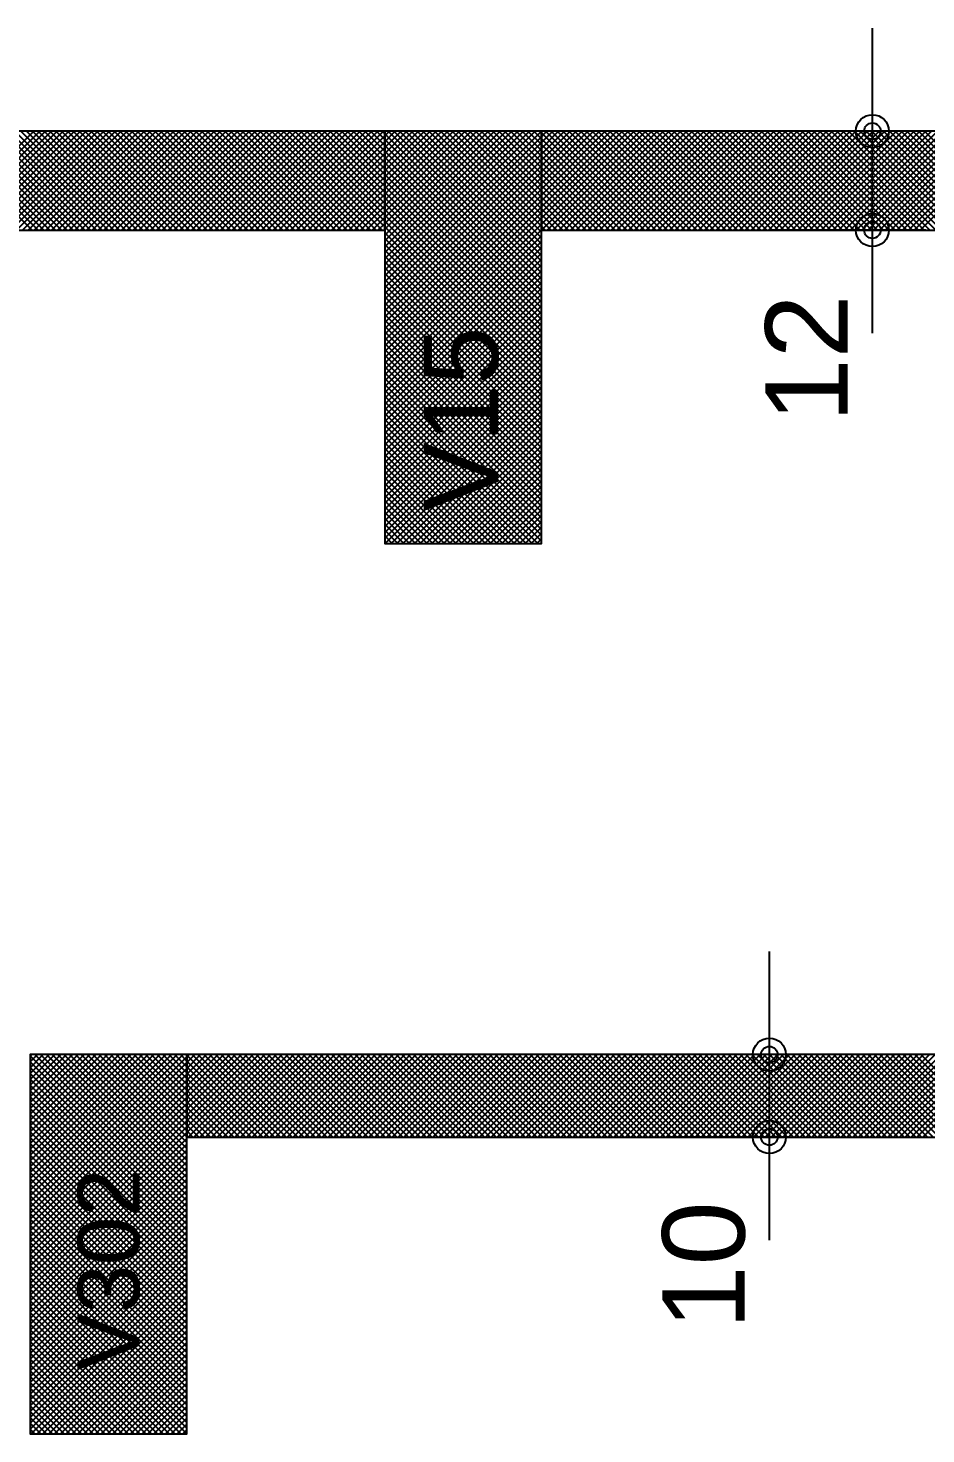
# Model space of a CAD drawing. Extents: x 0 to 119, y 0 to 84.
# Drawn here: x 50.744 to 52.922, y 29.043 to 32.453 of the extents above; entities that cross this region are included whole.
import ezdxf

# ---------------------------------------------------------------- set-up
doc = ezdxf.new("R2010")
doc.units = 0
doc.header["$MEASUREMENT"] = 0
doc.linetypes.add('ESTILO_TQS_0002', pattern=[0.4, 0.1, -0.3])
for name, color, linetype in [('29', 9, 'CONTINUOUS'), ('3', 7, 'CONTINUOUS'), ('32', 250, 'CONTINUOUS'), ('6', 178, 'CONTINUOUS')]:
    doc.layers.add(name, color=color, linetype=linetype)
doc.styles.add('TQS_ARIAL', font='arial.ttf')

msp = doc.modelspace()

# ---------------------------------------------------------------- linework, layer by layer
at = {"layer": '29', "color": 9, "linetype": 'Continuous'}
for p, q in [((50.51393, 32.203421), (50.75393, 31.963421)), ((50.517903, 31.963421), (50.757903, 32.203421)), ((50.528072, 32.203421), (50.768072, 31.963421)), ((50.532045, 31.963421), (50.772045, 32.203421)), ((50.542215, 32.203421), (50.782215, 31.963421)), ((50.546187, 31.963421), (50.786187, 32.203421)), ((50.556357, 32.203421), (50.796357, 31.963421)), ((50.560329, 31.963421), (50.800329, 32.203421)), ((50.570499, 32.203421), (50.810499, 31.963421)), ((50.574471, 31.963421), (50.814471, 32.203421)), ((50.584641, 32.203421), (50.824641, 31.963421)), ((50.588614, 31.963421), (50.828614, 32.203421)), ((50.598783, 32.203421), (50.838783, 31.963421)), ((50.602756, 31.963421), (50.842756, 32.203421)), ((50.612925, 32.203421), (50.852925, 31.963421)), ((50.616898, 31.963421), (50.856898, 32.203421)), ((50.627067, 32.203421), (50.867067, 31.963421)), ((50.63104, 31.963421), (50.87104, 32.203421)), ((50.64121, 32.203421), (50.88121, 31.963421)), ((50.645182, 31.963421), (50.885182, 32.203421)), ((50.655352, 32.203421), (50.895352, 31.963421)), ((50.659324, 31.963421), (50.899324, 32.203421)), ((50.669494, 32.203421), (50.909494, 31.963421)), ((50.673466, 31.963421), (50.913466, 32.203421)), ((50.683636, 32.203421), (50.923636, 31.963421)), ((50.687609, 31.963421), (50.927609, 32.203421)), ((50.697778, 32.203421), (50.937778, 31.963421)), ((50.701751, 31.963421), (50.941751, 32.203421)), ((50.71192, 32.203421), (50.95192, 31.963421)), ((50.715893, 31.963421), (50.955893, 32.203421)), ((50.726062, 32.203421), (50.966062, 31.963421)), ((50.730035, 31.963421), (50.970035, 32.203421)), ((50.740204, 32.203421), (50.980204, 31.963421)), ((50.744177, 31.963421), (50.984177, 32.203421)), ((50.754347, 32.203421), (50.994347, 31.963421)), ((50.758319, 31.963421), (50.998319, 32.203421)), ((50.768489, 32.203421), (51.008489, 31.963421)), ((50.772461, 31.963421), (51.012461, 32.203421)), ((50.782631, 32.203421), (51.022631, 31.963421)), ((50.786603, 31.963421), (51.026603, 32.203421)), ((50.796773, 32.203421), (51.036773, 31.963421)), ((50.800746, 31.963421), (51.040746, 32.203421)), ((50.810915, 32.203421), (51.050915, 31.963421)), ((50.814888, 31.963421), (51.054888, 32.203421)), ((50.825057, 32.203421), (51.065057, 31.963421)), ((50.82903, 31.963421), (51.06903, 32.203421)), ((50.839199, 32.203421), (51.079199, 31.963421)), ((50.843172, 31.963421), (51.083172, 32.203421)), ((50.853342, 32.203421), (51.093342, 31.963421)), ((50.857314, 31.963421), (51.097314, 32.203421)), ((50.867484, 32.203421), (51.107484, 31.963421)), ((50.871456, 31.963421), (51.111456, 32.203421)), ((50.881626, 32.203421), (51.121626, 31.963421)), ((50.885598, 31.963421), (51.125598, 32.203421)), ((50.895768, 32.203421), (51.135768, 31.963421)), ((50.898963, 31.963421), (51.139741, 32.203421)), ((50.90991, 32.203421), (51.14991, 31.963421)), ((50.913883, 31.963421), (51.153883, 32.203421)), ((50.924052, 32.203421), (51.164052, 31.963421)), ((50.928025, 31.963421), (51.168025, 32.203421)), ((50.938194, 32.203421), (51.178194, 31.963421)), ((50.942167, 31.963421), (51.182167, 32.203421)), ((50.952336, 32.203421), (51.192336, 31.963421)), ((50.956309, 31.963421), (51.196309, 32.203421)), ((50.966479, 32.203421), (51.206479, 31.963421)), ((50.970451, 31.963421), (51.210451, 32.203421)), ((50.980621, 32.203421), (51.220621, 31.963421)), ((50.984593, 31.963421), (51.224593, 32.203421)), ((50.994763, 32.203421), (51.234763, 31.963421)), ((50.998736, 31.963421), (51.238736, 32.203421)), ((51.008905, 32.203421), (51.248905, 31.963421)), ((51.012878, 31.963421), (51.252878, 32.203421)), ((51.023047, 32.203421), (51.263047, 31.963421)), ((51.02702, 31.963421), (51.26702, 32.203421)), ((51.037189, 32.203421), (51.277189, 31.963421)), ((51.041162, 31.963421), (51.281162, 32.203421)), ((51.051331, 32.203421), (51.291331, 31.963421)), ((51.055304, 31.963421), (51.295304, 32.203421)), ((51.065474, 32.203421), (51.305474, 31.963421)), ((51.069446, 31.963421), (51.309446, 32.203421)), ((51.079616, 32.203421), (51.319616, 31.963421)), ((51.083588, 31.963421), (51.323588, 32.203421)), ((51.093758, 32.203421), (51.333758, 31.963421)), ((51.09773, 31.963421), (51.33773, 32.203421)), ((51.1079, 32.203421), (51.3479, 31.963421)), ((51.111873, 31.963421), (51.351873, 32.203421)), ((51.122042, 32.203421), (51.362042, 31.963421)), ((51.126015, 31.963421), (51.366015, 32.203421)), ((51.136184, 32.203421), (51.376184, 31.963421)), ((51.140157, 31.963421), (51.380157, 32.203421)), ((51.150326, 32.203421), (51.390326, 31.963421)), ((51.154299, 31.963421), (51.394299, 32.203421)), ((51.164469, 32.203421), (51.404469, 31.963421)), ((51.168441, 31.963421), (51.408441, 32.203421)), ((51.178611, 32.203421), (51.418611, 31.963421)), ((51.182583, 31.963421), (51.422583, 32.203421)), ((51.192753, 32.203421), (51.432753, 31.963421)), ((51.196725, 31.963421), (51.436725, 32.203421)), ((51.206895, 32.203421), (51.446895, 31.963421)), ((51.210868, 31.963421), (51.450868, 32.203421)), ((51.221037, 32.203421), (51.461037, 31.963421)), ((51.22501, 31.963421), (51.46501, 32.203421)), ((51.235179, 32.203421), (51.475179, 31.963421)), ((51.239152, 31.963421), (51.479152, 32.203421)), ((51.249321, 32.203421), (51.489321, 31.963421)), ((51.253294, 31.963421), (51.493294, 32.203421)), ((51.263463, 32.203421), (51.503463, 31.963421)), ((51.267436, 31.963421), (51.507436, 32.203421)), ((51.277606, 32.203421), (51.517606, 31.963421)), ((51.281578, 31.963421), (51.521578, 32.203421)), ((51.291748, 32.203421), (51.531748, 31.963421)), ((51.29572, 31.963421), (51.53572, 32.203421)), ((51.30589, 32.203421), (51.54589, 31.963421)), ((51.309863, 31.963421), (51.549863, 32.203421)), ((51.320032, 32.203421), (51.560032, 31.963421)), ((51.324005, 31.963421), (51.564005, 32.203421)), ((51.334174, 32.203421), (51.574174, 31.963421)), ((51.338147, 31.963421), (51.578147, 32.203421)), ((51.348316, 32.203421), (51.588316, 31.963421)), ((51.352289, 31.963421), (51.592289, 32.203421)), ((51.362458, 32.203421), (51.602458, 31.963421)), ((51.366431, 31.963421), (51.606431, 32.203421)), ((51.376601, 32.203421), (51.608997, 31.971024)), ((51.380573, 31.963421), (51.608997, 32.191845)), ((51.390743, 32.203421), (51.608997, 31.985166)), ((51.404885, 32.203421), (51.608997, 31.999308)), ((51.419027, 32.203421), (51.608997, 32.01345)), ((51.433169, 32.203421), (51.608997, 32.027593)), ((51.447311, 32.203421), (51.608997, 32.041735)), ((51.461453, 32.203421), (51.608997, 32.055877)), ((51.475596, 32.203421), (51.608997, 32.070019)), ((51.489738, 32.203421), (51.608997, 32.084161)), ((51.50388, 32.203421), (51.608997, 32.098303)), ((51.518022, 32.203421), (51.608997, 32.112445)), ((51.532164, 32.203421), (51.608997, 32.126588)), ((51.546306, 32.203421), (51.608997, 32.14073)), ((51.560448, 32.203421), (51.608997, 32.154872)), ((51.57459, 32.203421), (51.608997, 32.169014)), ((51.588733, 32.203421), (51.608997, 32.183156)), ((51.602875, 32.203421), (51.608997, 32.197298)), ((51.608997, 31.82415), (51.988997, 32.203421)), ((51.608997, 31.838292), (51.974127, 32.203421)), ((51.608997, 31.852434), (51.959984, 32.203421)), ((51.608997, 31.866576), (51.945842, 32.203421)), ((51.608997, 31.880718), (51.9317, 32.203421)), ((51.608997, 31.89486), (51.917558, 32.203421)), ((51.608997, 31.909003), (51.903416, 32.203421)), ((51.608997, 31.923145), (51.889274, 32.203421)), ((51.608997, 31.937287), (51.875132, 32.203421)), ((51.608997, 31.951429), (51.860989, 32.203421)), ((51.608997, 31.965571), (51.846847, 32.203421)), ((51.608997, 31.979713), (51.832705, 32.203421)), ((51.608997, 31.993855), (51.818563, 32.203421)), ((51.608997, 32.007998), (51.804421, 32.203421)), ((51.608997, 32.02214), (51.790279, 32.203421)), ((51.608997, 32.036282), (51.776137, 32.203421)), ((51.608997, 32.050424), (51.762371, 32.203421)), ((51.608997, 32.064566), (51.747852, 32.203421)), ((51.608997, 32.078708), (51.73371, 32.203421)), ((51.608997, 32.09285), (51.719568, 32.203421)), ((51.608997, 32.106992), (51.705426, 32.203421)), ((51.608997, 32.121135), (51.691284, 32.203421)), ((51.608997, 32.135277), (51.677142, 32.203421)), ((51.608997, 32.149419), (51.663, 32.203421)), ((51.608997, 32.163561), (51.648857, 32.203421)), ((51.608997, 32.177703), (51.634715, 32.203421)), ((51.608997, 32.191845), (51.620573, 32.203421)), ((51.608997, 32.197298), (51.988997, 31.817298)), ((51.617017, 32.203421), (51.988997, 31.83144)), ((51.631159, 32.203421), (51.988997, 31.845582)), ((51.645301, 32.203421), (51.988997, 31.859725)), ((51.659443, 32.203421), (51.988997, 31.873867)), ((51.673585, 32.203421), (51.988997, 31.888009)), ((51.687728, 32.203421), (51.988997, 31.902151)), ((51.70187, 32.203421), (51.988997, 31.916293)), ((51.716012, 32.203421), (51.988997, 31.930435)), ((51.730154, 32.203421), (51.988997, 31.944577)), ((51.744296, 32.203421), (51.988997, 31.95872)), ((51.758438, 32.203421), (51.988997, 31.972862)), ((51.77258, 32.203421), (51.988997, 31.987004)), ((51.786722, 32.203421), (51.988997, 32.001146)), ((51.801749, 32.203421), (51.988997, 32.015288)), ((51.815007, 32.203421), (51.988997, 32.02943)), ((51.829149, 32.203421), (51.988997, 32.043572)), ((51.843291, 32.203421), (51.988997, 32.057715)), ((51.857433, 32.203421), (51.988997, 32.071857)), ((51.871575, 32.203421), (51.988997, 32.085999)), ((51.885717, 32.203421), (51.988997, 32.100141)), ((51.89986, 32.203421), (51.988997, 32.114283)), ((51.914002, 32.203421), (51.988997, 32.128425)), ((51.928144, 32.203421), (51.988997, 32.142567)), ((51.942286, 32.203421), (51.988997, 32.156709)), ((51.956428, 32.203421), (51.988997, 32.170852)), ((51.97057, 32.203421), (51.988997, 32.184994)), ((51.984712, 32.203421), (51.988997, 32.199136)), ((51.988997, 31.963421), (52.228685, 32.203421)), ((51.988997, 31.977876), (52.214543, 32.203421)), ((51.988997, 31.992018), (52.200401, 32.203421)), ((51.988997, 32.00616), (52.186259, 32.203421)), ((51.988997, 32.020302), (52.172116, 32.203421)), ((51.988997, 32.034444), (52.157974, 32.203421)), ((51.988997, 32.048586), (52.143832, 32.203421)), ((51.988997, 32.062728), (52.12969, 32.203421)), ((51.988997, 32.076871), (52.115548, 32.203421)), ((51.988997, 32.091013), (52.101406, 32.203421)), ((51.988997, 32.105155), (52.087264, 32.203421)), ((51.988997, 32.119297), (52.073122, 32.203421)), ((51.988997, 32.133439), (52.058979, 32.203421)), ((51.988997, 32.147581), (52.044837, 32.203421)), ((51.988997, 32.161723), (52.030695, 32.203421)), ((51.988997, 32.175865), (52.016553, 32.203421)), ((51.988997, 32.190008), (52.002411, 32.203421)), ((51.988997, 32.199136), (52.224712, 31.963421)), ((51.998855, 32.203421), (52.238855, 31.963421)), ((52.002827, 31.963421), (52.242827, 32.203421)), ((52.012997, 32.203421), (52.252997, 31.963421)), ((52.016969, 31.963421), (52.256969, 32.203421)), ((52.027139, 32.203421), (52.267139, 31.963421)), ((52.031111, 31.963421), (52.271111, 32.203421)), ((52.041281, 32.203421), (52.281281, 31.963421)), ((52.045254, 31.963421), (52.285254, 32.203421)), ((52.055423, 32.203421), (52.295423, 31.963421)), ((52.059396, 31.963421), (52.299396, 32.203421)), ((52.069565, 32.203421), (52.309565, 31.963421)), ((52.073538, 31.963421), (52.313538, 32.203421)), ((52.083707, 32.203421), (52.323707, 31.963421)), ((52.08768, 31.963421), (52.32768, 32.203421)), ((52.097849, 32.203421), (52.337849, 31.963421)), ((52.101822, 31.963421), (52.341822, 32.203421)), ((52.111992, 32.203421), (52.351992, 31.963421)), ((52.115964, 31.963421), (52.355964, 32.203421)), ((52.126134, 32.203421), (52.366134, 31.963421)), ((52.130106, 31.963421), (52.370106, 32.203421)), ((52.140276, 32.203421), (52.380276, 31.963421)), ((52.144249, 31.963421), (52.384249, 32.203421)), ((52.154418, 32.203421), (52.394418, 31.963421)), ((52.158391, 31.963421), (52.398391, 32.203421)), ((52.16856, 32.203421), (52.40856, 31.963421)), ((52.172533, 31.963421), (52.412533, 32.203421)), ((52.182702, 32.203421), (52.422702, 31.963421)), ((52.186675, 31.963421), (52.426675, 32.203421)), ((52.196844, 32.203421), (52.436844, 31.963421)), ((52.200817, 31.963421), (52.440817, 32.203421)), ((52.210987, 32.203421), (52.450987, 31.963421)), ((52.214959, 31.963421), (52.454959, 32.203421)), ((52.225129, 32.203421), (52.465129, 31.963421)), ((52.229101, 31.963421), (52.469101, 32.203421)), ((52.239271, 32.203421), (52.479271, 31.963421)), ((52.243243, 31.963421), (52.483243, 32.203421)), ((52.253413, 32.203421), (52.493413, 31.963421)), ((52.257386, 31.963421), (52.497386, 32.203421)), ((52.267555, 32.203421), (52.507555, 31.963421)), ((52.271528, 31.963421), (52.511528, 32.203421)), ((52.281697, 32.203421), (52.521697, 31.963421)), ((52.28567, 31.963421), (52.52567, 32.203421)), ((52.295839, 32.203421), (52.535839, 31.963421)), ((52.299812, 31.963421), (52.539812, 32.203421)), ((52.309982, 32.203421), (52.549982, 31.963421)), ((52.313954, 31.963421), (52.553954, 32.203421)), ((52.324124, 32.203421), (52.564124, 31.963421)), ((52.328096, 31.963421), (52.568096, 32.203421)), ((52.338266, 32.203421), (52.578266, 31.963421)), ((52.342238, 31.963421), (52.582238, 32.203421)), ((52.352408, 32.203421), (52.592408, 31.963421)), ((52.356381, 31.963421), (52.596381, 32.203421)), ((52.36655, 32.203421), (52.60655, 31.963421)), ((52.370523, 31.963421), (52.610523, 32.203421)), ((52.380692, 32.203421), (52.620692, 31.963421)), ((52.384665, 31.963421), (52.624665, 32.203421)), ((52.394834, 32.203421), (52.634834, 31.963421)), ((52.398807, 31.963421), (52.638807, 32.203421)), ((52.408976, 32.203421), (52.648976, 31.963421)), ((52.412949, 31.963421), (52.652949, 32.203421)), ((52.423119, 32.203421), (52.663119, 31.963421)), ((52.427091, 31.963421), (52.667091, 32.203421)), ((52.437261, 32.203421), (52.677261, 31.963421)), ((52.441233, 31.963421), (52.681233, 32.203421)), ((52.451403, 32.203421), (52.691403, 31.963421)), ((52.455375, 31.963421), (52.695375, 32.203421)), ((52.465545, 32.203421), (52.705545, 31.963421)), ((52.469518, 31.963421), (52.709518, 32.203421)), ((52.479687, 32.203421), (52.719687, 31.963421)), ((52.48366, 31.963421), (52.72366, 32.203421)), ((52.493829, 32.203421), (52.733829, 31.963421)), ((52.497802, 31.963421), (52.737802, 32.203421)), ((52.507971, 32.203421), (52.747971, 31.963421)), ((52.511944, 31.963421), (52.751944, 32.203421)), ((52.522114, 32.203421), (52.762114, 31.963421)), ((52.526086, 31.963421), (52.766086, 32.203421)), ((52.536256, 32.203421), (52.776256, 31.963421)), ((52.540228, 31.963421), (52.780228, 32.203421)), ((52.550398, 32.203421), (52.790398, 31.963421)), ((52.55437, 31.963421), (52.79437, 32.203421)), ((52.56454, 32.203421), (52.80454, 31.963421)), ((52.568513, 31.963421), (52.808513, 32.203421)), ((52.578682, 32.203421), (52.818682, 31.963421)), ((52.582655, 31.963421), (52.822655, 32.203421)), ((52.592824, 32.203421), (52.832824, 31.963421)), ((52.596797, 31.963421), (52.836797, 32.203421)), ((52.606966, 32.203421), (52.846966, 31.963421)), ((52.610939, 31.963421), (52.850939, 32.203421)), ((52.621108, 32.203421), (52.861108, 31.963421)), ((52.625081, 31.963421), (52.865081, 32.203421)), ((52.635251, 32.203421), (52.875251, 31.963421)), ((52.639223, 31.963421), (52.879223, 32.203421)), ((52.649393, 32.203421), (52.889393, 31.963421)), ((52.653365, 31.963421), (52.893365, 32.203421)), ((52.663535, 32.203421), (52.903535, 31.963421)), ((52.667508, 31.963421), (52.907508, 32.203421)), ((52.677677, 32.203421), (52.917677, 31.963421)), ((52.68165, 31.963421), (52.92165, 32.203421)), ((52.691819, 32.203421), (52.931819, 31.963421)), ((52.695792, 31.963421), (52.935792, 32.203421)), ((52.705961, 32.203421), (52.945961, 31.963421)), ((52.709934, 31.963421), (52.949934, 32.203421)), ((52.720103, 32.203421), (52.960103, 31.963421)), ((52.724076, 31.963421), (52.964076, 32.203421)), ((52.734246, 32.203421), (52.974246, 31.963421)), ((52.738218, 31.963421), (52.978218, 32.203421)), ((52.748388, 32.203421), (52.988388, 31.963421)), ((52.75236, 31.963421), (52.99236, 32.203421)), ((52.76253, 32.203421), (53.00253, 31.963421)), ((52.766502, 31.963421), (53.006502, 32.203421)), ((52.776672, 32.203421), (53.016672, 31.963421)), ((52.780645, 31.963421), (53.020645, 32.203421)), ((52.790814, 32.203421), (53.030814, 31.963421)), ((52.794787, 31.963421), (53.034787, 32.203421)), ((52.804956, 32.203421), (53.044956, 31.963421)), ((52.808929, 31.963421), (53.048929, 32.203421)), ((52.819098, 32.203421), (53.059098, 31.963421)), ((52.823071, 31.963421), (53.063071, 32.203421)), ((52.833241, 32.203421), (53.073241, 31.963421)), ((52.837213, 31.963421), (53.077213, 32.203421)), ((52.847383, 32.203421), (53.087383, 31.963421)), ((52.851355, 31.963421), (53.091355, 32.203421)), ((52.861525, 32.203421), (53.101525, 31.963421)), ((52.865497, 31.963421), (53.105497, 32.203421)), ((52.875667, 32.203421), (53.115667, 31.963421)), ((52.87964, 31.963421), (53.11964, 32.203421)), ((52.889809, 32.203421), (53.129809, 31.963421)), ((52.893782, 31.963421), (53.133782, 32.203421)), ((52.903951, 32.203421), (53.143951, 31.963421)), ((52.907924, 31.963421), (53.147924, 32.203421)), ((52.918093, 32.203421), (53.158093, 31.963421)), ((51.394715, 31.963421), (51.608997, 32.177703)), ((51.408857, 31.963421), (51.608997, 32.163561)), ((51.608997, 31.810008), (51.988997, 32.190008)), ((51.608997, 32.183156), (51.988997, 31.803156)), ((51.608997, 31.795865), (51.988997, 32.175865)), ((51.608997, 32.169014), (51.988997, 31.789014)), ((51.608997, 31.781723), (51.988997, 32.161723)), ((51.988997, 32.184994), (52.21057, 31.963421)), ((51.988997, 32.170852), (52.196428, 31.963421)), ((51.988997, 32.156709), (52.182286, 31.963421)), ((51.423, 31.963421), (51.608997, 32.149419)), ((51.437142, 31.963421), (51.608997, 32.135277)), ((51.608997, 32.154872), (51.988997, 31.774872)), ((51.608997, 31.767581), (51.988997, 32.147581)), ((51.608997, 32.14073), (51.988997, 31.76073)), ((51.608997, 31.753439), (51.988997, 32.133439)), ((51.608997, 32.126588), (51.988997, 31.746588)), ((51.988997, 32.142567), (52.168144, 31.963421)), ((51.988997, 32.128425), (52.154002, 31.963421)), ((51.451284, 31.963421), (51.608997, 32.121135)), ((51.465426, 31.963421), (51.608997, 32.106992)), ((51.479568, 31.963421), (51.608997, 32.09285)), ((51.608997, 31.739297), (51.988997, 32.119297)), ((51.608997, 32.112445), (51.988997, 31.732445)), ((51.608997, 31.725155), (51.988997, 32.105155)), ((51.608997, 32.098303), (51.988997, 31.718303)), ((51.608997, 31.710661), (51.988997, 32.091013)), ((51.988997, 32.114283), (52.13986, 31.963421)), ((51.988997, 32.100141), (52.125717, 31.963421)), ((51.49371, 31.963421), (51.608997, 32.078708)), ((51.507852, 31.963421), (51.608997, 32.064566)), ((51.608997, 32.084161), (51.988997, 31.704161)), ((51.608997, 31.696871), (51.988997, 32.076871)), ((51.608997, 32.070019), (51.988997, 31.690019)), ((51.608997, 31.682728), (51.988997, 32.062728)), ((51.608997, 32.055877), (51.988997, 31.675877)), ((51.988997, 32.085159), (52.111575, 31.963421)), ((51.988997, 32.071857), (52.097433, 31.963421)), ((51.988997, 32.057715), (52.083291, 31.963421)), ((51.521995, 31.963421), (51.608997, 32.050424)), ((51.536137, 31.963421), (51.608997, 32.036282)), ((51.550279, 31.963421), (51.608997, 32.02214)), ((51.608997, 31.668586), (51.988997, 32.048586)), ((51.608997, 32.041735), (51.988997, 31.661735)), ((51.608997, 31.654444), (51.988997, 32.034444)), ((51.608997, 32.027593), (51.988997, 31.647593)), ((51.608997, 31.640302), (51.988997, 32.020302)), ((51.988997, 32.043572), (52.069149, 31.963421)), ((51.988997, 32.02943), (52.055007, 31.963421)), ((51.564421, 31.963421), (51.608997, 32.007998)), ((51.578563, 31.963421), (51.608997, 31.993855)), ((51.608997, 32.01345), (51.988997, 31.63345)), ((51.608997, 31.62616), (51.988997, 32.00616)), ((51.608997, 31.999308), (51.988997, 31.619308)), ((51.608997, 31.612018), (51.988997, 31.992018)), ((51.988997, 32.015288), (52.040865, 31.963421)), ((51.988997, 32.001146), (52.026722, 31.963421)), ((51.988997, 31.987004), (52.01258, 31.963421)), ((51.592705, 31.963421), (51.608997, 31.979713)), ((51.606847, 31.963421), (51.608997, 31.965571)), ((51.608997, 31.985166), (51.988997, 31.605166)), ((51.608997, 31.597876), (51.988997, 31.977876)), ((51.608997, 31.971024), (51.988997, 31.591024)), ((51.608997, 31.583733), (51.988997, 31.963733)), ((51.608997, 31.956882), (51.988997, 31.576882)), ((51.988997, 31.972862), (51.998438, 31.963421)), ((51.608997, 31.569591), (51.988997, 31.949591)), ((51.608997, 31.94274), (51.988997, 31.56274)), ((51.608997, 31.555449), (51.988997, 31.935449)), ((51.608997, 31.928598), (51.988997, 31.548598)), ((51.608997, 31.541307), (51.988997, 31.921307)), ((51.608997, 31.914456), (51.988997, 31.534456)), ((51.608997, 31.527165), (51.988997, 31.907165)), ((51.608997, 31.900313), (51.988997, 31.520313)), ((51.608997, 31.513023), (51.988997, 31.893023)), ((51.608997, 31.886171), (51.988997, 31.506171)), ((51.608997, 31.498881), (51.988997, 31.878881)), ((51.608997, 31.872029), (51.988997, 31.492029)), ((51.608997, 31.484738), (51.988997, 31.864738)), ((51.608997, 31.857887), (51.988997, 31.477887)), ((51.608997, 31.470596), (51.988997, 31.850596)), ((51.608997, 31.843745), (51.988997, 31.463745)), ((51.608997, 31.456454), (51.988997, 31.836454)), ((51.608997, 31.829603), (51.988997, 31.449603)), ((51.608997, 31.442312), (51.988997, 31.822312)), ((51.608997, 31.815461), (51.988997, 31.435461)), ((51.608997, 31.42817), (51.988997, 31.80817)), ((51.608997, 31.801318), (51.988997, 31.421318)), ((51.608997, 31.414028), (51.988997, 31.794028)), ((51.608997, 31.787176), (51.988997, 31.407176)), ((51.608997, 31.399886), (51.988997, 31.779886)), ((51.608997, 31.773034), (51.988997, 31.393034)), ((51.608997, 31.385744), (51.988997, 31.765744)), ((51.608997, 31.758892), (51.988997, 31.378892)), ((51.608997, 31.371601), (51.988997, 31.751601)), ((51.608997, 31.74475), (51.988997, 31.36475)), ((51.608997, 31.357459), (51.988997, 31.737459)), ((51.608997, 31.730608), (51.988997, 31.350608)), ((51.608997, 31.343317), (51.988997, 31.723317)), ((51.608997, 31.716466), (51.988997, 31.336466)), ((51.608997, 31.329175), (51.988997, 31.709175)), ((51.608997, 31.702323), (51.988997, 31.322323)), ((51.608997, 31.315033), (51.988997, 31.695033)), ((51.608997, 31.688181), (51.988997, 31.308181)), ((51.608997, 31.300891), (51.988997, 31.680891)), ((51.608997, 31.674039), (51.988997, 31.294039)), ((51.608997, 31.286749), (51.988997, 31.666749)), ((51.608997, 31.659897), (51.988997, 31.279897)), ((51.608997, 31.272606), (51.988997, 31.652606)), ((51.608997, 31.645755), (51.988997, 31.265755)), ((51.608997, 31.258464), (51.988997, 31.638464)), ((51.608997, 31.631613), (51.988997, 31.251613)), ((51.608997, 31.244322), (51.988997, 31.624322)), ((51.608997, 31.617471), (51.988997, 31.237471)), ((51.608997, 31.23018), (51.988997, 31.61018)), ((51.608997, 31.603329), (51.988997, 31.223329)), ((51.608997, 31.216038), (51.988997, 31.596038)), ((51.608997, 31.589186), (51.988997, 31.209186)), ((51.610523, 31.203421), (51.988997, 31.581896)), ((51.608997, 31.575044), (51.980621, 31.203421)), ((51.608997, 31.560902), (51.966479, 31.203421)), ((51.608997, 31.54676), (51.952336, 31.203421)), ((51.624665, 31.203421), (51.988997, 31.567754)), ((51.638807, 31.203421), (51.988997, 31.553612)), ((51.608997, 31.532618), (51.938194, 31.203421)), ((51.608997, 31.518476), (51.924052, 31.203421)), ((51.652949, 31.203421), (51.988997, 31.539469)), ((51.667091, 31.203421), (51.988997, 31.525327)), ((51.681233, 31.203421), (51.988997, 31.511185)), ((51.608997, 31.504334), (51.90991, 31.203421)), ((51.608997, 31.490191), (51.895768, 31.203421)), ((51.608997, 31.476049), (51.881626, 31.203421)), ((51.695375, 31.203421), (51.988997, 31.497043)), ((51.709518, 31.203421), (51.988997, 31.482901)), ((51.608997, 31.461907), (51.867484, 31.203421)), ((51.608997, 31.447765), (51.853342, 31.203421)), ((51.72366, 31.203421), (51.988997, 31.468759)), ((51.737802, 31.203421), (51.988997, 31.454617)), ((51.751944, 31.203421), (51.988997, 31.440474)), ((51.608997, 31.433623), (51.839199, 31.203421)), ((51.608997, 31.419481), (51.825057, 31.203421)), ((51.766086, 31.203421), (51.988997, 31.426332)), ((51.780228, 31.203421), (51.988997, 31.41219)), ((51.608997, 31.405339), (51.810915, 31.203421)), ((51.608997, 31.391196), (51.796773, 31.203421)), ((51.608997, 31.377054), (51.782631, 31.203421)), ((51.79437, 31.203421), (51.988997, 31.398048)), ((51.808513, 31.203421), (51.988997, 31.383906)), ((51.608997, 31.362912), (51.768489, 31.203421)), ((51.608997, 31.34877), (51.754347, 31.203421)), ((51.822655, 31.203421), (51.988997, 31.369764)), ((51.836797, 31.203421), (51.988997, 31.355622)), ((51.850939, 31.203421), (51.988997, 31.341479)), ((51.608997, 31.334628), (51.740204, 31.203421)), ((51.608997, 31.320486), (51.726062, 31.203421)), ((51.608997, 31.306344), (51.71192, 31.203421)), ((51.865081, 31.203421), (51.988997, 31.327337)), ((51.879223, 31.203421), (51.988997, 31.313195)), ((51.608997, 31.292202), (51.697778, 31.203421)), ((51.608997, 31.278059), (51.683636, 31.203421)), ((51.893365, 31.203421), (51.988997, 31.299053)), ((51.907508, 31.203421), (51.988997, 31.284911)), ((51.92165, 31.203421), (51.988997, 31.270769)), ((51.608997, 31.263917), (51.669494, 31.203421)), ((51.608997, 31.249775), (51.655352, 31.203421)), ((51.608997, 31.235633), (51.64121, 31.203421)), ((51.935792, 31.203421), (51.988997, 31.256627)), ((51.94962, 31.203421), (51.988997, 31.242485)), ((51.608997, 31.221491), (51.627067, 31.203421)), ((51.608997, 31.207349), (51.612925, 31.203421)), ((51.964076, 31.203421), (51.988997, 31.228342)), ((51.978218, 31.203421), (51.988997, 31.2142)), ((50.748957, 29.592323), (51.120056, 29.963421)), ((50.748957, 29.606465), (51.105913, 29.963421)), ((50.748957, 29.620607), (51.091771, 29.963421)), ((50.748957, 29.634749), (51.078432, 29.963421)), ((50.748957, 29.648891), (51.063487, 29.963421)), ((50.748957, 29.663033), (51.049345, 29.963421)), ((50.748957, 29.677175), (51.035203, 29.963421)), ((50.748957, 29.691318), (51.021061, 29.963421)), ((50.748957, 29.70546), (51.006919, 29.963421)), ((50.748957, 29.719602), (50.992776, 29.963421)), ((50.748957, 29.733744), (50.978634, 29.963421)), ((50.748957, 29.747886), (50.964492, 29.963421)), ((50.748957, 29.762028), (50.95035, 29.963421)), ((50.748957, 29.77617), (50.936208, 29.963421)), ((50.748957, 29.790312), (50.922066, 29.963421)), ((50.748957, 29.804455), (50.907924, 29.963421)), ((50.748957, 29.818597), (50.893781, 29.963421)), ((50.748957, 29.832739), (50.879639, 29.963421)), ((50.748957, 29.846881), (50.865497, 29.963421)), ((50.748957, 29.861023), (50.851355, 29.963421)), ((50.748957, 29.875165), (50.837213, 29.963421)), ((50.748957, 29.889307), (50.823071, 29.963421)), ((50.748957, 29.90345), (50.808929, 29.963421)), ((50.748957, 29.917592), (50.794786, 29.963421)), ((50.748957, 29.931734), (50.780644, 29.963421)), ((50.748957, 29.945876), (50.766502, 29.963421)), ((50.748957, 29.960018), (50.75236, 29.963421)), ((50.748957, 29.960211), (51.128957, 29.580211)), ((50.748957, 29.57818), (51.128957, 29.95818)), ((50.748957, 29.946068), (51.128957, 29.566068)), ((50.748957, 29.564038), (51.128957, 29.944038)), ((50.759889, 29.963421), (51.128957, 29.594353)), ((50.774032, 29.963421), (51.128957, 29.608495)), ((50.788174, 29.963421), (51.128957, 29.622637)), ((50.802316, 29.963421), (51.128957, 29.636779)), ((50.816458, 29.963421), (51.128957, 29.650921)), ((50.8306, 29.963421), (51.128957, 29.665063)), ((50.844742, 29.963421), (51.128957, 29.679206)), ((50.858884, 29.963421), (51.128957, 29.693348)), ((50.873026, 29.963421), (51.128957, 29.70749)), ((50.887169, 29.963421), (51.128957, 29.721632)), ((50.901311, 29.963421), (51.128957, 29.735774)), ((50.915453, 29.963421), (51.128957, 29.749916)), ((50.929595, 29.963421), (51.128957, 29.764058)), ((50.943737, 29.963421), (51.128957, 29.7782)), ((50.957879, 29.963421), (51.128957, 29.792343)), ((50.972021, 29.963421), (51.128957, 29.806485)), ((50.986164, 29.963421), (51.128957, 29.820627)), ((51.000306, 29.963421), (51.128957, 29.834769)), ((51.014448, 29.963421), (51.128957, 29.848911)), ((51.02859, 29.963421), (51.128957, 29.863053)), ((51.042732, 29.963421), (51.128957, 29.877195)), ((51.056874, 29.963421), (51.128957, 29.891338)), ((51.071016, 29.963421), (51.128957, 29.90548)), ((51.085159, 29.963421), (51.128957, 29.919622)), ((51.099301, 29.963421), (51.128957, 29.933764)), ((51.113443, 29.963421), (51.128957, 29.947906)), ((51.127585, 29.963421), (51.128957, 29.962048)), ((51.128957, 29.774333), (51.318046, 29.963421)), ((51.128957, 29.788475), (51.303903, 29.963421)), ((51.128957, 29.802617), (51.289761, 29.963421)), ((51.128957, 29.816759), (51.275619, 29.963421)), ((51.128957, 29.830901), (51.261477, 29.963421)), ((51.128957, 29.845043), (51.247335, 29.963421)), ((51.128957, 29.859185), (51.233193, 29.963421)), ((51.128957, 29.873328), (51.219051, 29.963421)), ((51.128957, 29.88747), (51.204908, 29.963421)), ((51.128957, 29.901612), (51.190766, 29.963421)), ((51.128957, 29.915754), (51.176624, 29.963421)), ((51.128957, 29.929896), (51.162482, 29.963421)), ((51.128957, 29.944038), (51.14834, 29.963421)), ((51.128957, 29.95818), (51.134198, 29.963421)), ((51.128957, 29.962048), (51.327585, 29.763421)), ((51.128957, 29.947906), (51.313443, 29.763421)), ((51.132188, 29.763421), (51.332188, 29.963421)), ((51.141727, 29.963421), (51.341727, 29.763421)), ((51.14633, 29.763421), (51.34633, 29.963421)), ((51.155869, 29.963421), (51.355869, 29.763421)), ((51.160472, 29.763421), (51.360472, 29.963421)), ((51.170011, 29.963421), (51.370011, 29.763421)), ((51.174614, 29.763421), (51.374614, 29.963421)), ((51.184153, 29.963421), (51.384153, 29.763421)), ((51.188756, 29.763421), (51.388756, 29.963421)), ((51.198296, 29.963421), (51.398296, 29.763421)), ((51.202898, 29.763421), (51.402898, 29.963421)), ((51.212438, 29.963421), (51.412438, 29.763421)), ((51.21704, 29.763421), (51.41704, 29.963421)), ((51.22658, 29.963421), (51.42658, 29.763421)), ((51.231183, 29.763421), (51.431183, 29.963421)), ((51.240722, 29.963421), (51.440722, 29.763421)), ((51.245325, 29.763421), (51.445325, 29.963421)), ((51.254864, 29.963421), (51.454864, 29.763421)), ((51.259467, 29.763421), (51.459467, 29.963421)), ((51.269006, 29.963421), (51.469006, 29.763421)), ((51.273609, 29.763421), (51.473609, 29.963421)), ((51.283148, 29.963421), (51.483148, 29.763421)), ((51.287751, 29.763421), (51.487751, 29.963421)), ((51.297291, 29.963421), (51.497291, 29.763421)), ((51.301893, 29.763421), (51.501893, 29.963421)), ((51.311433, 29.963421), (51.511433, 29.763421)), ((51.316035, 29.763421), (51.516035, 29.963421)), ((51.325575, 29.963421), (51.525575, 29.763421)), ((51.330178, 29.763421), (51.530178, 29.963421)), ((51.339717, 29.963421), (51.539717, 29.763421)), ((51.34432, 29.763421), (51.54432, 29.963421)), ((51.353859, 29.963421), (51.553859, 29.763421)), ((51.358462, 29.763421), (51.558462, 29.963421)), ((51.368001, 29.963421), (51.568001, 29.763421)), ((51.372604, 29.763421), (51.572604, 29.963421)), ((51.382143, 29.963421), (51.582143, 29.763421)), ((51.386746, 29.763421), (51.586746, 29.963421)), ((51.396286, 29.963421), (51.596286, 29.763421)), ((51.400888, 29.763421), (51.600888, 29.963421)), ((51.410428, 29.963421), (51.610428, 29.763421)), ((51.41503, 29.763421), (51.61503, 29.963421)), ((51.42457, 29.963421), (51.62457, 29.763421)), ((51.429173, 29.763421), (51.629173, 29.963421)), ((51.438712, 29.963421), (51.638712, 29.763421)), ((51.443315, 29.763421), (51.643315, 29.963421)), ((51.452854, 29.963421), (51.652854, 29.763421)), ((51.457457, 29.763421), (51.657457, 29.963421)), ((51.466996, 29.963421), (51.666996, 29.763421)), ((51.471599, 29.763421), (51.671599, 29.963421)), ((51.481138, 29.963421), (51.681138, 29.763421)), ((51.485741, 29.763421), (51.685741, 29.963421)), ((51.49528, 29.963421), (51.69528, 29.763421)), ((51.499883, 29.763421), (51.699883, 29.963421)), ((51.509423, 29.963421), (51.709423, 29.763421)), ((51.514025, 29.763421), (51.714025, 29.963421)), ((51.523565, 29.963421), (51.723565, 29.763421)), ((51.528167, 29.763421), (51.728167, 29.963421)), ((51.537707, 29.963421), (51.737707, 29.763421)), ((51.54231, 29.763421), (51.74231, 29.963421)), ((51.551849, 29.963421), (51.751849, 29.763421)), ((51.556452, 29.763421), (51.756452, 29.963421)), ((51.565991, 29.963421), (51.765991, 29.763421)), ((51.570594, 29.763421), (51.770594, 29.963421)), ((51.580133, 29.963421), (51.780133, 29.763421)), ((51.584736, 29.763421), (51.784736, 29.963421)), ((51.594275, 29.963421), (51.794275, 29.763421)), ((51.598878, 29.763421), (51.798878, 29.963421)), ((51.608418, 29.963421), (51.808418, 29.763421)), ((51.61302, 29.763421), (51.81302, 29.963421)), ((51.62256, 29.963421), (51.82256, 29.763421)), ((51.627162, 29.763421), (51.827162, 29.963421)), ((51.636702, 29.963421), (51.836702, 29.763421)), ((51.641305, 29.763421), (51.841305, 29.963421)), ((51.650844, 29.963421), (51.850844, 29.763421)), ((51.655447, 29.763421), (51.855447, 29.963421)), ((51.664986, 29.963421), (51.864986, 29.763421)), ((51.669589, 29.763421), (51.869589, 29.963421)), ((51.679128, 29.963421), (51.879128, 29.763421)), ((51.683731, 29.763421), (51.883731, 29.963421)), ((51.69327, 29.963421), (51.89327, 29.763421)), ((51.697873, 29.763421), (51.897873, 29.963421)), ((51.707413, 29.963421), (51.907413, 29.763421)), ((51.712015, 29.763421), (51.912015, 29.963421)), ((51.721555, 29.963421), (51.921555, 29.763421)), ((51.726157, 29.763421), (51.926157, 29.963421)), ((51.735697, 29.963421), (51.935697, 29.763421)), ((51.740299, 29.763421), (51.940299, 29.963421)), ((51.749839, 29.963421), (51.949839, 29.763421)), ((51.754442, 29.763421), (51.954442, 29.963421)), ((51.763981, 29.963421), (51.963981, 29.763421)), ((51.768584, 29.763421), (51.968584, 29.963421)), ((51.778123, 29.963421), (51.978123, 29.763421)), ((51.782726, 29.763421), (51.982726, 29.963421)), ((51.792265, 29.963421), (51.992265, 29.763421)), ((51.796868, 29.763421), (51.996868, 29.963421)), ((51.806407, 29.963421), (52.006407, 29.763421)), ((51.81101, 29.763421), (52.01101, 29.963421)), ((51.82055, 29.963421), (52.02055, 29.763421)), ((51.825152, 29.763421), (52.025152, 29.963421)), ((51.834692, 29.963421), (52.034692, 29.763421)), ((51.839294, 29.763421), (52.039294, 29.963421)), ((51.848834, 29.963421), (52.048834, 29.763421)), ((51.853437, 29.763421), (52.053437, 29.963421)), ((51.862976, 29.963421), (52.062976, 29.763421)), ((51.867579, 29.763421), (52.067579, 29.963421)), ((51.877118, 29.963421), (52.077118, 29.763421)), ((51.881721, 29.763421), (52.081721, 29.963421)), ((51.89126, 29.963421), (52.09126, 29.763421)), ((51.895863, 29.763421), (52.095863, 29.963421)), ((51.905402, 29.963421), (52.105402, 29.763421)), ((51.910005, 29.763421), (52.110005, 29.963421)), ((51.919545, 29.963421), (52.119545, 29.763421)), ((51.924147, 29.763421), (52.124147, 29.963421)), ((51.933687, 29.963421), (52.133687, 29.763421)), ((51.938289, 29.763421), (52.138289, 29.963421)), ((51.947829, 29.963421), (52.147829, 29.763421)), ((51.952432, 29.763421), (52.152432, 29.963421)), ((51.961971, 29.963421), (52.161971, 29.763421)), ((51.966574, 29.763421), (52.166574, 29.963421)), ((51.976113, 29.963421), (52.176113, 29.763421)), ((51.980716, 29.763421), (52.180716, 29.963421)), ((51.990255, 29.963421), (52.190255, 29.763421)), ((51.994858, 29.763421), (52.194858, 29.963421)), ((52.004397, 29.963421), (52.204397, 29.763421)), ((52.009, 29.763421), (52.209, 29.963421)), ((52.018539, 29.963421), (52.218539, 29.763421)), ((52.023142, 29.763421), (52.223142, 29.963421)), ((52.032682, 29.963421), (52.232682, 29.763421)), ((52.037284, 29.763421), (52.237284, 29.963421)), ((52.046824, 29.963421), (52.246824, 29.763421)), ((52.051426, 29.763421), (52.251426, 29.963421)), ((52.060966, 29.963421), (52.260966, 29.763421)), ((52.065569, 29.763421), (52.265569, 29.963421)), ((52.075108, 29.963421), (52.275108, 29.763421)), ((52.079711, 29.763421), (52.279711, 29.963421)), ((52.08925, 29.963421), (52.28925, 29.763421)), ((52.093853, 29.763421), (52.293853, 29.963421)), ((52.103392, 29.963421), (52.303392, 29.763421)), ((52.107995, 29.763421), (52.307995, 29.963421)), ((52.117534, 29.963421), (52.317534, 29.763421)), ((52.122137, 29.763421), (52.322137, 29.963421)), ((52.131677, 29.963421), (52.331677, 29.763421)), ((52.136279, 29.763421), (52.336279, 29.963421)), ((52.145819, 29.963421), (52.345819, 29.763421)), ((52.150421, 29.763421), (52.350421, 29.963421)), ((52.159961, 29.963421), (52.359961, 29.763421)), ((52.164564, 29.763421), (52.364564, 29.963421)), ((52.174103, 29.963421), (52.374103, 29.763421)), ((52.178706, 29.763421), (52.378706, 29.963421)), ((52.188245, 29.963421), (52.388245, 29.763421)), ((52.192848, 29.763421), (52.392848, 29.963421)), ((52.202387, 29.963421), (52.402387, 29.763421)), ((52.20699, 29.763421), (52.40699, 29.963421)), ((52.216529, 29.963421), (52.416529, 29.763421)), ((52.221132, 29.763421), (52.421132, 29.963421)), ((52.230672, 29.963421), (52.430672, 29.763421)), ((52.235274, 29.763421), (52.435274, 29.963421)), ((52.244814, 29.963421), (52.444814, 29.763421)), ((52.249416, 29.763421), (52.449416, 29.963421)), ((52.258956, 29.963421), (52.458956, 29.763421)), ((52.263559, 29.763421), (52.463559, 29.963421)), ((52.273098, 29.963421), (52.473098, 29.763421)), ((52.277701, 29.763421), (52.477701, 29.963421)), ((52.28724, 29.963421), (52.48724, 29.763421)), ((52.291843, 29.763421), (52.491843, 29.963421)), ((52.301382, 29.963421), (52.501382, 29.763421)), ((52.305985, 29.763421), (52.505985, 29.963421)), ((52.315524, 29.963421), (52.515524, 29.763421)), ((52.320127, 29.763421), (52.520127, 29.963421)), ((52.329666, 29.963421), (52.529666, 29.763421)), ((52.334269, 29.763421), (52.534269, 29.963421)), ((52.343809, 29.963421), (52.543809, 29.763421)), ((52.348411, 29.763421), (52.548411, 29.963421)), ((52.357951, 29.963421), (52.557951, 29.763421)), ((52.362553, 29.763421), (52.562553, 29.963421)), ((52.372093, 29.963421), (52.572093, 29.763421)), ((52.376696, 29.763421), (52.576696, 29.963421)), ((52.386235, 29.963421), (52.586235, 29.763421)), ((52.390838, 29.763421), (52.590838, 29.963421)), ((52.400377, 29.963421), (52.600377, 29.763421)), ((52.40498, 29.763421), (52.60498, 29.963421)), ((52.414519, 29.963421), (52.614519, 29.763421)), ((52.419122, 29.763421), (52.619122, 29.963421)), ((52.428661, 29.963421), (52.628661, 29.763421)), ((52.433264, 29.763421), (52.633264, 29.963421)), ((52.442804, 29.963421), (52.642804, 29.763421)), ((52.447406, 29.763421), (52.647406, 29.963421)), ((52.456946, 29.963421), (52.656946, 29.763421)), ((52.461548, 29.763421), (52.661548, 29.963421)), ((52.471088, 29.963421), (52.671088, 29.763421)), ((52.475691, 29.763421), (52.675691, 29.963421)), ((52.48523, 29.963421), (52.68523, 29.763421)), ((52.489833, 29.763421), (52.689833, 29.963421)), ((52.499372, 29.963421), (52.699372, 29.763421)), ((52.503975, 29.763421), (52.703975, 29.963421)), ((52.513514, 29.963421), (52.713514, 29.763421)), ((52.518117, 29.763421), (52.718117, 29.963421)), ((52.527656, 29.963421), (52.727656, 29.763421)), ((52.532259, 29.763421), (52.732259, 29.963421)), ((52.542228, 29.963421), (52.741799, 29.763421)), ((52.546401, 29.763421), (52.746401, 29.963421)), ((52.555941, 29.963421), (52.755941, 29.763421)), ((52.560543, 29.763421), (52.760543, 29.963421)), ((52.570083, 29.963421), (52.770083, 29.763421)), ((52.574685, 29.763421), (52.774685, 29.963421)), ((52.584225, 29.963421), (52.784225, 29.763421)), ((52.588828, 29.763421), (52.788828, 29.963421)), ((52.598367, 29.963421), (52.798367, 29.763421)), ((52.60297, 29.763421), (52.80297, 29.963421)), ((52.612509, 29.963421), (52.812509, 29.763421)), ((52.617112, 29.763421), (52.817112, 29.963421)), ((52.626651, 29.963421), (52.826651, 29.763421)), ((52.631254, 29.763421), (52.831254, 29.963421)), ((52.640793, 29.963421), (52.840793, 29.763421)), ((52.645396, 29.763421), (52.845396, 29.963421)), ((52.654936, 29.963421), (52.854936, 29.763421)), ((52.659538, 29.763421), (52.859538, 29.963421)), ((52.669078, 29.963421), (52.869078, 29.763421)), ((52.67368, 29.763421), (52.87368, 29.963421)), ((52.68322, 29.963421), (52.88322, 29.763421)), ((52.687823, 29.763421), (52.887823, 29.963421)), ((52.697362, 29.963421), (52.897362, 29.763421)), ((52.701965, 29.763421), (52.901965, 29.963421)), ((52.711504, 29.963421), (52.911504, 29.763421)), ((52.716107, 29.763421), (52.916107, 29.963421)), ((52.725646, 29.963421), (52.925646, 29.763421)), ((52.730249, 29.763421), (52.930249, 29.963421)), ((52.739788, 29.963421), (52.939788, 29.763421)), ((52.744391, 29.763421), (52.944391, 29.963421)), ((52.753931, 29.963421), (52.953931, 29.763421)), ((52.758533, 29.763421), (52.958533, 29.963421)), ((52.768073, 29.963421), (52.968073, 29.763421)), ((52.772675, 29.763421), (52.972675, 29.963421)), ((52.782215, 29.963421), (52.982215, 29.763421)), ((52.786818, 29.763421), (52.986818, 29.963421)), ((52.796357, 29.963421), (52.996357, 29.763421)), ((52.80096, 29.763421), (53.00096, 29.963421)), ((52.810499, 29.963421), (53.010499, 29.763421)), ((52.815102, 29.763421), (53.015102, 29.963421)), ((52.824641, 29.963421), (53.024641, 29.763421)), ((52.829244, 29.763421), (53.029244, 29.963421)), ((52.838783, 29.963421), (53.038783, 29.763421)), ((52.843386, 29.763421), (53.043386, 29.963421)), ((52.852925, 29.963421), (53.052925, 29.763421)), ((52.857528, 29.763421), (53.057528, 29.963421)), ((52.867068, 29.963421), (53.067068, 29.763421)), ((52.87167, 29.763421), (53.07167, 29.963421)), ((52.88121, 29.963421), (53.08121, 29.763421)), ((52.885812, 29.763421), (53.085812, 29.963421)), ((52.895352, 29.963421), (53.095352, 29.763421)), ((52.899955, 29.763421), (53.099955, 29.963421)), ((52.909494, 29.963421), (53.109494, 29.763421)), ((52.914097, 29.763421), (53.114097, 29.963421)), ((50.748957, 29.931926), (51.128957, 29.551926)), ((50.748957, 29.549896), (51.128957, 29.929896)), ((50.748957, 29.917784), (51.128957, 29.537784)), ((50.748957, 29.535754), (51.128957, 29.915754)), ((51.128957, 29.933764), (51.299301, 29.763421)), ((51.128957, 29.919622), (51.285159, 29.763421)), ((50.748957, 29.903642), (51.128957, 29.523642)), ((50.748957, 29.521612), (51.128957, 29.901612)), ((50.748957, 29.8895), (51.128957, 29.5095)), ((50.748957, 29.50747), (51.128957, 29.88747)), ((50.748957, 29.875358), (51.128957, 29.495358)), ((50.748957, 29.493328), (51.128957, 29.873328)), ((51.128957, 29.90548), (51.271016, 29.763421)), ((51.128957, 29.891338), (51.256874, 29.763421)), ((51.128957, 29.877195), (51.242732, 29.763421)), ((50.748957, 29.861216), (51.128957, 29.481216)), ((50.748957, 29.479185), (51.128957, 29.859185)), ((50.748957, 29.847073), (51.128957, 29.467073)), ((50.748957, 29.465043), (51.128957, 29.845043)), ((51.128957, 29.863053), (51.22859, 29.763421)), ((51.128957, 29.848911), (51.214448, 29.763421)), ((50.748957, 29.832931), (51.128957, 29.452931)), ((50.748957, 29.450901), (51.128957, 29.830901)), ((50.748957, 29.818789), (51.128957, 29.438789)), ((50.748957, 29.436759), (51.128957, 29.816759)), ((50.748957, 29.804647), (51.128957, 29.424647)), ((51.128957, 29.834769), (51.200306, 29.763421)), ((51.128957, 29.820627), (51.186164, 29.763421)), ((51.128957, 29.806485), (51.172021, 29.763421)), ((50.748957, 29.422617), (51.128957, 29.802617)), ((50.748957, 29.790505), (51.128957, 29.410505)), ((50.748957, 29.408475), (51.128957, 29.788475)), ((50.748957, 29.776363), (51.128957, 29.396363)), ((50.748957, 29.394333), (51.128957, 29.774333)), ((51.128957, 29.792343), (51.157879, 29.763421)), ((51.128957, 29.7782), (51.143737, 29.763421)), ((50.748957, 29.762221), (51.128957, 29.382221)), ((50.748957, 29.380191), (51.128957, 29.760191)), ((50.748957, 29.748079), (51.128957, 29.368079)), ((50.748957, 29.366048), (51.128957, 29.746048)), ((50.748957, 29.733936), (51.128957, 29.353936)), ((50.748957, 29.351906), (51.128957, 29.731906)), ((50.748957, 29.719794), (51.128957, 29.339794)), ((50.748957, 29.337764), (51.128957, 29.717764)), ((50.748957, 29.705652), (51.128957, 29.325652)), ((50.748957, 29.323622), (51.128957, 29.703622)), ((50.748957, 29.69151), (51.128957, 29.31151)), ((50.748957, 29.30948), (51.128957, 29.68948)), ((50.748957, 29.677368), (51.128957, 29.297368)), ((50.748957, 29.295338), (51.128957, 29.675338)), ((50.748957, 29.663226), (51.128957, 29.283226)), ((50.748957, 29.281196), (51.128957, 29.661196)), ((50.748957, 29.649084), (51.128957, 29.269084)), ((50.748957, 29.267053), (51.128957, 29.647053)), ((50.748957, 29.634941), (51.128957, 29.254941)), ((50.748957, 29.252911), (51.128957, 29.632911)), ((50.748957, 29.620799), (51.128957, 29.240799)), ((50.748957, 29.238769), (51.128957, 29.618769)), ((50.748957, 29.606657), (51.128957, 29.226657)), ((50.748957, 29.224627), (51.128957, 29.604627)), ((50.748957, 29.592515), (51.128957, 29.212515)), ((50.748957, 29.210485), (51.128957, 29.590485)), ((50.748957, 29.578373), (51.128957, 29.198373)), ((50.748957, 29.196343), (51.128957, 29.576343)), ((50.748957, 29.564231), (51.128957, 29.184231)), ((50.748957, 29.182201), (51.128957, 29.562201)), ((50.748957, 29.550089), (51.128957, 29.170089)), ((50.748957, 29.168058), (51.128957, 29.548058)), ((50.748957, 29.535946), (51.128957, 29.155946)), ((50.748957, 29.153916), (51.128957, 29.533916)), ((50.748957, 29.521804), (51.128957, 29.141804)), ((50.748957, 29.139774), (51.128957, 29.519774)), ((50.748957, 29.507662), (51.128957, 29.127662)), ((50.748957, 29.125632), (51.128957, 29.505632)), ((50.748957, 29.49352), (51.128957, 29.11352)), ((50.748957, 29.11149), (51.128957, 29.49149)), ((50.748957, 29.479378), (51.128957, 29.099378)), ((50.748957, 29.097348), (51.128957, 29.477348)), ((50.748957, 29.465236), (51.128957, 29.085236)), ((50.748957, 29.083206), (51.128957, 29.463206)), ((50.748957, 29.451094), (51.128957, 29.071094)), ((50.748957, 29.069064), (51.128957, 29.449064)), ((50.748957, 29.436952), (51.128957, 29.056952)), ((50.748957, 29.054921), (51.128957, 29.434921)), ((50.748957, 29.422809), (51.128957, 29.043421)), ((50.748957, 29.408667), (51.114204, 29.043421)), ((50.748957, 29.394525), (51.100062, 29.043421)), ((50.751599, 29.043421), (51.128957, 29.420779)), ((50.765741, 29.043421), (51.128957, 29.406637)), ((50.748957, 29.380383), (51.08592, 29.043421)), ((50.748957, 29.366241), (51.071778, 29.043421)), ((50.779883, 29.043421), (51.128957, 29.392495)), ((50.794025, 29.043421), (51.128957, 29.378353)), ((50.808167, 29.043421), (51.128957, 29.364211)), ((50.748957, 29.352099), (51.057635, 29.043421)), ((50.748957, 29.337957), (51.043493, 29.043421)), ((50.82231, 29.043421), (51.128957, 29.350069)), ((50.836452, 29.043421), (51.128957, 29.335926)), ((50.748957, 29.323814), (51.029351, 29.043421)), ((50.748957, 29.309672), (51.015209, 29.043421)), ((50.748957, 29.29553), (51.001067, 29.043421)), ((50.850594, 29.043421), (51.128957, 29.321784)), ((50.864736, 29.043421), (51.128957, 29.307642)), ((50.878878, 29.043421), (51.128957, 29.2935)), ((50.748957, 29.281388), (50.986925, 29.043421)), ((50.748957, 29.267246), (50.972783, 29.043421)), ((50.89302, 29.043421), (51.128957, 29.279358)), ((50.907162, 29.043421), (51.128957, 29.265216)), ((50.748957, 29.253104), (50.95864, 29.043421)), ((50.748957, 29.238962), (50.944498, 29.043421)), ((50.748957, 29.22482), (50.930356, 29.043421)), ((50.921305, 29.043421), (51.128957, 29.251074)), ((50.936206, 29.043421), (51.128957, 29.236932)), ((50.748957, 29.210677), (50.916214, 29.043421)), ((50.748957, 29.196535), (50.902072, 29.043421)), ((50.949589, 29.043421), (51.128957, 29.222789)), ((50.963731, 29.043421), (51.128957, 29.208647)), ((50.977873, 29.043421), (51.128957, 29.194505)), ((50.748957, 29.182393), (50.88793, 29.043421)), ((50.748957, 29.168251), (50.873788, 29.043421)), ((50.992015, 29.043421), (51.128957, 29.180363)), ((51.006157, 29.043421), (51.128957, 29.166221)), ((50.748957, 29.154109), (50.859646, 29.043421)), ((50.748957, 29.139967), (50.845503, 29.043421)), ((50.748957, 29.125825), (50.831361, 29.043421)), ((51.020299, 29.043421), (51.128957, 29.152079)), ((51.034442, 29.043421), (51.128957, 29.137937)), ((51.048584, 29.043421), (51.128957, 29.123794)), ((50.748957, 29.111682), (50.817219, 29.043421)), ((50.748957, 29.09754), (50.803077, 29.043421)), ((51.062726, 29.043421), (51.128957, 29.109652)), ((51.076868, 29.043421), (51.128957, 29.09551)), ((50.748957, 29.083398), (50.788935, 29.043421)), ((50.748957, 29.069256), (50.774793, 29.043421)), ((50.748957, 29.055114), (50.760651, 29.043421)), ((51.09101, 29.043421), (51.128957, 29.081368)), ((51.105152, 29.043421), (51.128957, 29.067226)), ((51.119294, 29.043421), (51.128957, 29.053084))]:
    msp.add_line(p, q, dxfattribs=at)
for points in [[(49.100125, 32.203421), (49.100125, 32.192252), (49.100125, 32.183359), (49.100125, 32.15262), (49.100125, 32.134965), (49.100125, 32.047442), (49.100125, 31.997175), (49.100125, 31.963421), (49.413313, 31.963421), (49.662691, 31.963421), (50.898963, 31.963421), (51.608997, 31.963421), (51.608997, 32.081683), (51.608997, 32.114096), (51.608997, 32.203421), (49.444684, 32.203421), (49.100125, 32.203421)], [(51.608997, 31.710661), (51.608997, 31.607036), (51.608997, 31.203421), (51.762371, 31.203421), (51.94962, 31.203421), (51.988997, 31.203421), (51.988997, 31.696181), (51.988997, 31.799806), (51.988997, 32.203421), (51.801749, 32.203421), (51.762371, 32.203421), (51.608997, 32.203421), (51.608997, 31.710661)], [(51.988997, 32.085159), (51.988997, 32.060289), (51.988997, 31.963421), (52.792176, 31.963421), (53.171581, 31.963421), (53.251368, 31.963421), (53.901878, 31.963421), (54.038676, 31.963421), (54.079092, 31.963421), (54.079092, 32.081683), (54.079092, 32.106553), (54.079092, 32.203421), (54.038676, 32.203421), (53.388167, 32.203421), (53.251368, 32.203421), (52.871963, 32.203421), (52.792176, 32.203421), (51.988997, 32.203421), (51.988997, 32.085159)], [(50.891183, 29.963421), (50.748957, 29.963421), (50.748957, 29.667765), (50.748957, 29.443198), (50.748957, 29.043421), (50.936206, 29.043421), (51.078432, 29.043421), (51.128957, 29.043421), (51.128957, 29.659077), (51.128957, 29.883643), (51.128957, 29.963421), (51.078432, 29.963421), (50.891183, 29.963421)], [(51.128957, 29.963421), (51.128957, 29.864869), (51.128957, 29.790013), (51.128957, 29.763421), (51.932156, 29.763421), (52.542228, 29.763421), (53.143396, 29.763421), (53.600014, 29.763421), (53.978957, 29.763421), (53.978957, 29.861973), (53.978957, 29.882698), (53.978957, 29.963421), (53.600014, 29.963421), (52.998847, 29.963421), (52.542228, 29.963421), (51.73903, 29.963421), (51.128957, 29.963421)]]:
    msp.add_lwpolyline(points, dxfattribs=at)
at = {"layer": '3', "color": 7, "linetype": 'Continuous'}
msp.add_line((56.549899, 32.203421), (47.053151, 32.203421), dxfattribs=at)
at = {"layer": '3', "color": 7, "linetype": 'ESTILO_TQS_0002'}
msp.add_line((56.549899, 29.963421), (47.053151, 29.963421), dxfattribs=at)
at = {"layer": '32', "color": 250, "linetype": 'Continuous'}
for p, q in [((52.792176, 31.713421), (52.792176, 32.453421)), ((52.811665, 32.203421), (52.542176, 32.203421)), ((52.921581, 31.963421), (52.542176, 31.963421)), ((52.542228, 29.513421), (52.542228, 30.213421)), ((52.520538, 29.963421), (52.292228, 29.963421)), ((52.770538, 29.963421), (52.770538, 29.963421)), ((52.592812, 29.763421), (52.292228, 29.763421)), ((52.842812, 29.763421), (52.842812, 29.763421))]:
    msp.add_line(p, q, dxfattribs=at)
for centre, radius in [((52.792176, 32.203421), 0.04), ((52.792176, 32.203421), 0.02), ((52.792176, 31.963421), 0.04), ((52.792176, 31.963421), 0.02), ((52.542228, 29.963421), 0.04), ((52.542228, 29.963421), 0.02), ((52.542228, 29.763421), 0.04), ((52.542228, 29.763421), 0.02)]:
    msp.add_circle(centre, radius, dxfattribs=at)
at = {"layer": '6', "color": 178, "linetype": 'Continuous'}
for p, q in [((51.608997, 32.203421), (49.100125, 32.203421)), ((51.762371, 32.203421), (51.608997, 32.203421)), ((51.801749, 32.203421), (51.762371, 32.203421)), ((51.988997, 32.203421), (51.801749, 32.203421)), ((52.792176, 32.203421), (51.988997, 32.203421)), ((52.871963, 32.203421), (52.792176, 32.203421)), ((53.251368, 32.203421), (52.871963, 32.203421)), ((49.662691, 31.963421), (50.898963, 31.963421)), ((50.898963, 31.963421), (51.608997, 31.963421)), ((51.608997, 31.963421), (51.608997, 31.710661)), ((51.988997, 31.799806), (51.988997, 31.963421)), ((51.988997, 31.963421), (52.792176, 31.963421)), ((52.792176, 31.963421), (53.171581, 31.963421)), ((51.988997, 31.696181), (51.988997, 31.799806)), ((51.608997, 31.710661), (51.608997, 31.203421)), ((51.988997, 31.203421), (51.988997, 31.696181)), ((51.608997, 31.203421), (51.762371, 31.203421)), ((51.762371, 31.203421), (51.94962, 31.203421)), ((51.94962, 31.203421), (51.988997, 31.203421)), ((50.891183, 29.963421), (50.748957, 29.963421)), ((50.748957, 29.963421), (50.748957, 29.667765)), ((51.128957, 29.963421), (50.891183, 29.963421)), ((53.978957, 29.963421), (51.128957, 29.963421)), ((51.128957, 29.659077), (51.128957, 29.763421)), ((51.128957, 29.763421), (51.932156, 29.763421)), ((51.932156, 29.763421), (52.542228, 29.763421)), ((52.542228, 29.763421), (53.143396, 29.763421)), ((50.748957, 29.667765), (50.748957, 29.443198)), ((51.128957, 29.043421), (51.128957, 29.659077)), ((50.748957, 29.443198), (50.748957, 29.043421)), ((50.748957, 29.043421), (50.936206, 29.043421)), ((50.936206, 29.043421), (51.078432, 29.043421)), ((51.078432, 29.043421), (51.128957, 29.043421))]:
    msp.add_line(p, q, dxfattribs=at)

# ---------------------------------------------------------------- texts
at = {"layer": '32', "color": 250, "linetype": 'Continuous', "style": 'TQS_ARIAL'}
for s, height, p in [('12', 0.2, (52.732176, 31.496754)), ('V15', 0.18, (51.883915, 31.280917)), ('V302', 0.15, (51.013711, 29.196971)), ('10', 0.2, (52.482228, 29.296754))]:
    msp.add_text(s, height=height, rotation=90, dxfattribs=at).set_placement(p)

doc.saveas('drawing.dxf')
